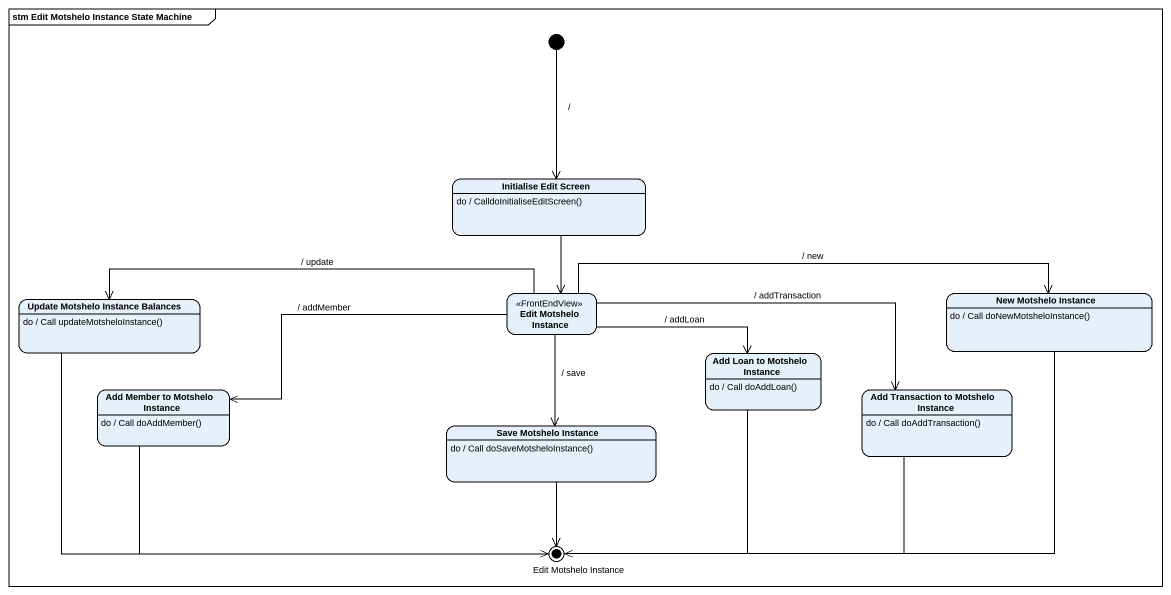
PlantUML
@startuml
mainframe stm Edit Motshelo Instance State Machine
hide empty description
state "Initialise Edit Screen" as Initialise_Edit_Screen
Initialise_Edit_Screen : do / CalldoInitialiseEditScreen()
state "Update Motshelo Instance Balances" as Update_Motshelo_Instance
Update_Motshelo_Instance : do / Call updateMotsheloInstance()
state "Edit Motshelo Instance" as Edit_Motshelo_Instance <<FrontEndView>>
state "New Motshelo Instance" as New_Motshelo_Instance
New_Motshelo_Instance : do / Call doNewMotsheloInstance()
state "Add Loan to Motshelo Instance" as Add_Loan_to_Motshelo
Add_Loan_to_Motshelo : do / Call doAddLoan()
state "Add Member to Motshelo Instance" as Add_Member_to_Motshelo
Add_Member_to_Motshelo : do / Call doAddMember()
state "Add Transaction to Motshelo Instance" as Add_Transaction_to_Motshelo
Add_Transaction_to_Motshelo : do / Call doAddTransaction()
state "Save Motshelo Instance" as Save_Motshelo_Instance
Save_Motshelo_Instance : do / Call doSaveMotsheloInstance()
state "Edit Motshelo Instance" as Edit_Motshelo_Instance_2 <<end>>
[*] --> Initialise_Edit_Screen : /
Initialise_Edit_Screen --> Edit_Motshelo_Instance
Update_Motshelo_Instance -right-> Edit_Motshelo_Instance_2
Edit_Motshelo_Instance -left-> Update_Motshelo_Instance : / update
Edit_Motshelo_Instance -right-> New_Motshelo_Instance : / new
Edit_Motshelo_Instance -right-> Add_Loan_to_Motshelo : / addLoan
Edit_Motshelo_Instance -left-> Add_Member_to_Motshelo : / addMember
Edit_Motshelo_Instance -right-> Add_Transaction_to_Motshelo : / addTransaction
Edit_Motshelo_Instance --> Save_Motshelo_Instance : / save
New_Motshelo_Instance -left-> Edit_Motshelo_Instance_2
Add_Loan_to_Motshelo --> Edit_Motshelo_Instance_2
Add_Member_to_Motshelo -right-> Edit_Motshelo_Instance_2
Add_Transaction_to_Motshelo -left-> Edit_Motshelo_Instance_2
Save_Motshelo_Instance --> Edit_Motshelo_Instance_2
@enduml
